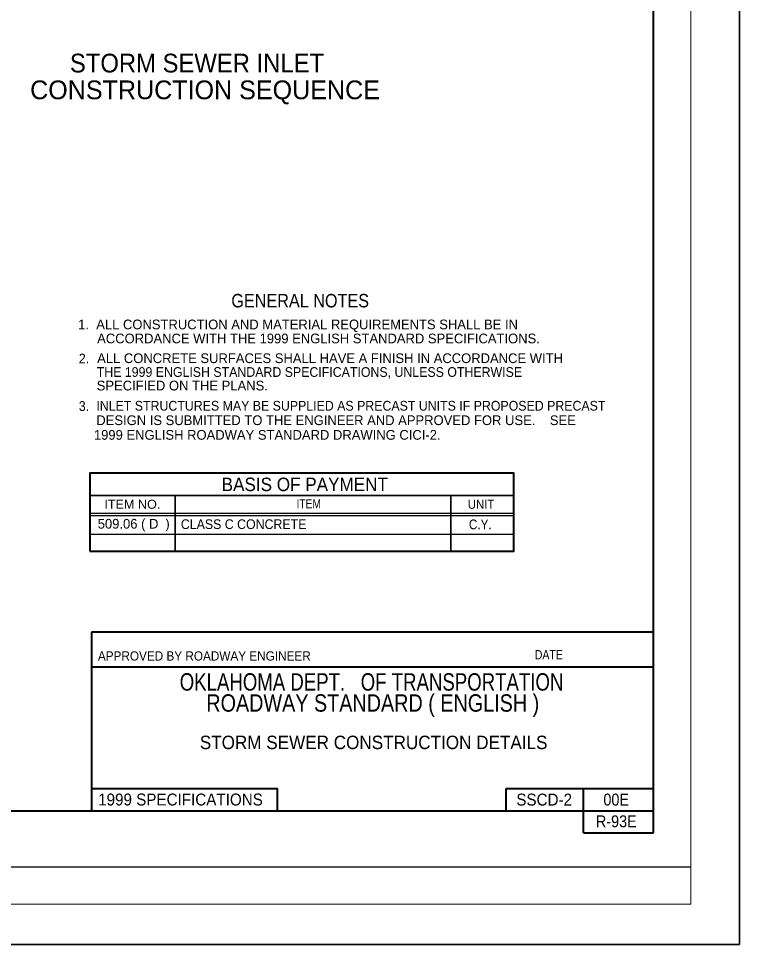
# Model space of a CAD drawing. Extents: x 392 to 763, y 50 to 324.
# Drawn here: x 666.5 to 762.9, y 50.5 to 174.4 of the extents above; entities that cross this region are included whole.
import ezdxf

# ---------------------------------------------------------------- set-up
doc = ezdxf.new("R2010")
doc.units = 0
doc.header["$LTSCALE"] = 0.5
for name, color, linetype, lineweight in [('1', 7, 'Continuous', 13), ('25', 7, 'Continuous', 40), ('26', 7, 'Continuous', 35)]:
    doc.layers.add(name, color=color, linetype=linetype, lineweight=lineweight)
doc.layers.add('60', color=7, linetype='Continuous')

msp = doc.modelspace()

# ---------------------------------------------------------------- linework, layer by layer
at = {"layer": '1'}
for p, q in [((756.4335, 55.8731), (756.4335, 285.8556)), ((396.4602, 55.8731), (756.4335, 55.8731))]:
    msp.add_line(p, q, dxfattribs=at)
at = {"layer": '1', "lineweight": 40}
for p, q in [((751.4335, 68.3722), (751.4335, 273.3572)), ((426.4577, 68.3722), (751.4335, 68.3722))]:
    msp.add_line(p, q, dxfattribs=at)
at = {"layer": '1', "lineweight": 25}
for p, q in [((676.186, 108.1931), (732.7518, 108.1931)), ((676.186, 107.8931), (732.7518, 107.8931)), ((676.1127, 105.3847), (732.7518, 105.3847)), ((411.4593, 60.8731), (756.4335, 60.8731))]:
    msp.add_line(p, q, dxfattribs=at)
at = {"layer": '1', "lineweight": 35}
msp.add_lwpolyline([(391.9243, 50.4672), (762.9427, 50.4672), (762.9427, 323.9597), (391.9243, 323.9597)], close=True, dxfattribs=at)
at = {"layer": '1', "lineweight": 40}
msp.add_lwpolyline([(676.061, 103.1022), (732.7518, 103.1022), (732.7518, 113.5331), (676.061, 113.5331)], close=True, dxfattribs=at)
at = {"layer": '25'}
for p, q in [((676.2547, 92.2654), (676.2547, 68.3722)), ((751.4335, 92.2654), (676.2547, 92.2654)), ((676.2547, 87.6179), (751.4335, 87.6179)), ((676.2547, 71.3512), (701.1293, 71.3512)), ((701.1293, 68.3722), (701.1293, 71.3512)), ((731.7531, 68.3722), (731.7531, 71.3512)), ((731.7531, 71.3512), (751.4335, 71.3512)), ((742.0806, 65.3934), (742.0806, 71.3512)), ((751.4335, 65.3934), (751.4335, 68.3722)), ((742.0806, 65.3934), (751.4335, 65.3934))]:
    msp.add_line(p, q, dxfattribs=at)
at = {"layer": '26'}
for p, q in [((676.0385, 110.5389), (732.7518, 110.5389)), ((687.4735, 103.1022), (687.4735, 110.5389)), ((724.3235, 103.1022), (724.3235, 110.5389))]:
    msp.add_line(p, q, dxfattribs=at)
at = {"layer": '26', "lineweight": 25}
msp.add_line((676.186, 103.1031), (732.7518, 103.1031), dxfattribs=at)

# ---------------------------------------------------------------- texts
at = {"layer": '1'}
for s, height, width, p in [('STORM SEWER INLET', 2.509, 0.95, (673.3865, 167.1754)), ('2.', 1.3, 0.95, (674.5828, 128.247)), ('THE 1999 ENGLISH STANDARD SPECIFICATIONS, UNLESS OTHERWISE', 1.3, 0.95, (676.9723, 126.4337)), ('3.', 1.3, 0.95, (674.5802, 121.8811)), ('INLET STRUCTURES MAY BE SUPPLIED AS PRECAST UNITS IF PROPOSED PRECAST', 1.3, 0.95, (676.9245, 121.9187)), ('CLASS C CONCRETE', 1.3, 0.95, (688.2243, 106.0686)), ('C.Y.', 1.3, 0.9, (726.7535, 106.0394))]:
    msp.add_text(s, height=height, dxfattribs=dict(at, width=width)).set_placement(p)
for s, height, p in [('CONSTRUCTION SEQUENCE', 2.509, (668.0643, 163.5923)), ('1.  ALL CONSTRUCTION AND MATERIAL REQUIREMENTS SHALL BE IN ', 1.3, (674.4887, 132.8009)), ('ACCORDANCE WITH THE 1999 ENGLISH STANDARD SPECIFICATIONS.', 1.3, (677.0293, 130.9234)), ('ALL CONCRETE SURFACES SHALL HAVE A FINISH IN ACCORDANCE WITH', 1.3, (677.0278, 128.2803)), ('SPECIFIED ON THE PLANS.', 1.3, (676.9722, 124.6187)), ('DESIGN IS SUBMITTED TO THE ENGINEER AND APPROVED FOR USE.    SEE', 1.3, (676.918, 119.9816)), ('1999 ENGLISH ROADWAY STANDARD DRAWING CICI-2.', 1.3, (676.5953, 118.0201)), ('509.06 ( D ', 1.3, (677.106, 106.1261)), (')', 1.26, (686.1652, 106.1478))]:
    msp.add_text(s, height=height, dxfattribs=at).set_placement(p)
at = {"layer": '25'}
for s, height, width, p in [('APPROVED BY ROADWAY ENGINEER', 1.237, 0.95, (677.1297, 88.4652)), ('DATE', 1.237, 0.85, (735.5687, 88.6301)), ('OKLAHOMA DEPT.   OF TRANSPORTATION', 2.327, 0.8, (688.0728, 84.4449)), ('ROADWAY STANDARD ( ENGLISH )', 2.327, 0.85, (691.6287, 81.6263)), ('1999 SPECIFICATIONS', 1.6, 0.95, (677.1632, 69.0682)), ('SSCD-2', 1.6, 0.95, (733.0934, 69.0572)), ('00E', 1.6, 0.9, (744.7417, 69.0572)), ('R-93E', 1.6, 0.9, (743.7425, 66.1488))]:
    msp.add_text(s, height=height, dxfattribs=dict(at, width=width)).set_placement(p)
at = {"layer": '26'}
for s, height, width, p in [('GENERAL NOTES', 1.8, 0.9, (694.9784, 135.7335)), ('BASIS OF PAYMENT', 1.8, 0.95, (693.6838, 111.1439)), ('ITEM NO.', 1.2, 1.05, (677.9927, 108.7831)), ('ITEM', 1.2, 0.85, (703.7043, 108.8572)), ('UNIT', 1.2, 0.95, (726.601, 108.7831))]:
    msp.add_text(s, height=height, dxfattribs=dict(at, width=width)).set_placement(p)
at = {"layer": '60', "width": 0.95}
msp.add_text('STORM SEWER CONSTRUCTION DETAILS', height=1.8, dxfattribs=at).set_placement((690.7597, 76.6127))

doc.saveas('drawing.dxf')
